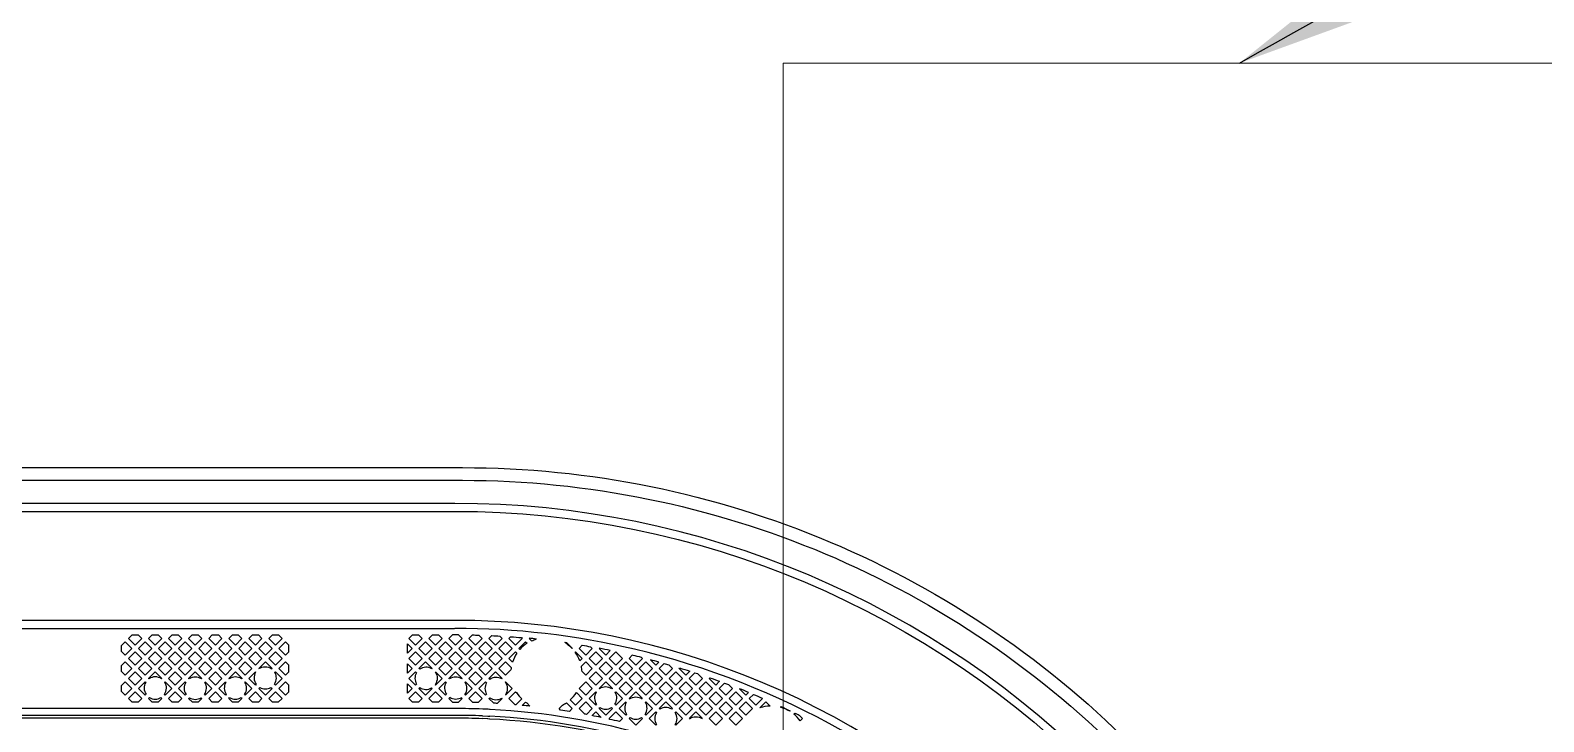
# Model space of a CAD drawing. Extents: x 3664 to 3837, y -413 to -292.
# Drawn here: x 3764.12 to 3788.28, y -324.6 to -313.57 of the extents above; entities that cross this region are included whole.
import ezdxf

# ---------------------------------------------------------------- set-up
doc = ezdxf.new("R2010")
doc.units = 0
doc.layers.add('gbr-dxf_layer0', color=7, linetype='Continuous')
doc.layers.add('gbr-outline-dxf_layer1', color=2, linetype='Continuous')
doc.layers.add('備註', color=1, linetype='Continuous', lineweight=9)
doc.styles.get("Standard").update_dxf_attribs({"font": 'PMingLiU.ttf'})
doc.dimstyles.get("Standard").update_dxf_attribs({"dimtxt": 1, "dimasz": 0.5, "dimexe": 0.18, "dimexo": 0.0625, "dimgap": 0.09, "dimtad": 0, "dimzin": 0, "dimdsep": 46, "dimtxsty": 'Standard', "dimcen": 0.09, "dimadec": 0, "dimazin": 0, "dimtfac": 1, "dimtdec": 4, "dimtofl": 0, "dimtmove": 0, "dimatfit": 3, "dimfxl": 1, "dimtolj": 1, "dimtzin": 0, "dimarcsym": 0})

msp = doc.modelspace()

# ---------------------------------------------------------------- linework, layer by layer
at = {"layer": 'gbr-dxf_layer0'}
for p, q in [((3770.141, -323.505), (3770.141, -323.357)), ((3771.819, -323.648), (3771.761, -323.591)), ((3770.141, -323.825), (3770.141, -323.676)), ((3770.141, -324.144), (3770.141, -323.996)), ((3771.425, -324.403), (3771.346, -324.4)), ((3771.448, -324.404), (3771.427, -324.403)), ((3771.461, -324.405), (3771.45, -324.405))]:
    msp.add_line(p, q, dxfattribs=at)
at = {"layer": 'gbr-dxf_layer0', "color": 1}
for p, q in [((3770.894, -324.543), (3743.196, -324.543)), ((3743.197, -324.498), (3770.895, -324.498)), ((3771.42, -324.556), (3771.338, -324.552)), ((3771.339, -324.507), (3771.423, -324.511)), ((3771.452, -324.558), (3771.421, -324.556)), ((3771.424, -324.511), (3771.456, -324.513))]:
    msp.add_line(p, q, dxfattribs=at)
at = {"layer": 'gbr-dxf_layer0', "linetype": 'Continuous'}
for points in [[(3739.213, -329.411), (3739.213, -321.546, -0.414216), (3740.01, -320.749), (3771.018, -320.749, -0.202307), (3781.688, -325.251, 0.202311), (3782.908, -325.766), (3788.408, -325.766, 0.202315), (3789.628, -325.251, -0.202307), (3800.298, -320.749), (3821.83, -320.749, -0.414217), (3822.626, -321.546), (3822.626, -324.478)], [(3789.224, -325.907, -0.11836), (3788.284, -326.133), (3782.784, -326.133, -0.202298), (3781.301, -325.507, 0.202302), (3770.894, -321.117), (3739.883, -321.117, -0.1755), (3739.771, -321.164), (3739.613, -321.322, -0.021764), (3739.613, -321.337, -0.125832), (3739.592, -321.423), (3739.592, -322.167, -0.355796), (3739.552, -322.216)], [(3739.719, -322.115), (3739.719, -321.548, -0.377394), (3739.986, -321.244), (3770.894, -321.244, -0.202308), (3781.209, -325.596, 0.202304), (3782.784, -326.261), (3788.284, -326.261, 0.118898), (3789.286, -326.019, 0.264777), (3789.524, -325.877, 0.049743), (3789.858, -325.596, -0.012228), (3790.362, -325.104, 0.308379), (3790.595, -324.892, -0.021115), (3791.536, -324.122, 0.268033), (3791.762, -323.956, -0.026221), (3793.032, -323.14, 0.214143), (3793.232, -323.028, -0.03315), (3794.961, -322.221, 0.130853), (3795.095, -322.17, -0.090345), (3800.174, -321.244), (3821.478, -321.244)], [(3820.193, -322.147), (3820.193, -322.744, -0.414254), (3820.143, -322.794), (3819.781, -322.794), (3819.781, -322.842), (3819.453, -322.842), (3819.453, -322.794), (3819.418, -322.794, 0.064068), (3819.205, -322.822, 0.013699), (3819.053, -322.866, 0.036904), (3819.019, -322.863, 0.080213), (3818.947, -322.875, 0.02431), (3818.686, -322.984), (3800.174, -322.984, 0.202298), (3791.105, -326.81, -0.202305), (3788.284, -328), (3782.784, -328, -0.202305), (3779.963, -326.81, 0.202298), (3770.894, -322.984), (3742.709, -322.984)], [(3741.588, -323.057), (3741.854, -323.057), (3742.121, -323.057), (3742.377, -323.057, -0.206185), (3742.442, -323.085), (3742.468, -323.111), (3770.891, -323.111)], [(3770.802, -323.271), (3770.908, -323.377), (3771.014, -323.271), (3770.956, -323.213, 0.001231), (3770.897, -323.213)], [(3772.081, -323.271), (3772.121, -323.311, -0.036609), (3772.198, -323.281)], [(3772.773, -323.431), (3772.684, -323.342, 0.000697), (3772.654, -323.338)], [(3771.761, -323.591), (3771.867, -323.485), (3771.889, -323.507, 0.06978), (3771.819, -323.648)], [(3773.679, -323.591), (3773.785, -323.697), (3773.891, -323.591), (3773.877, -323.576, 0.002784), (3773.743, -323.544)], [(3767.769, -323.754, -0.150516), (3767.869, -323.723, -0.155451), (3767.972, -323.756), (3767.977, -323.751), (3767.871, -323.645), (3767.765, -323.751)], [(3770.584, -323.809, -0.149556), (3770.615, -323.908, -0.154092), (3770.582, -324.01)], [(3774.479, -323.751), (3774.486, -323.743, -0.003423), (3774.648, -323.793)], [(3771.701, -323.97, -0.153615), (3771.734, -324.072, -0.149892), (3771.703, -324.172)], [(3774.958, -323.91), (3774.969, -323.9, -0.003355), (3775.125, -323.955)], [(3770.9, -324.289, -0.001248), (3770.955, -324.289), (3771.014, -324.23), (3771.002, -324.218, -0.136429), (3770.911, -324.244, -0.141244), (3770.816, -324.216), (3770.802, -324.23)], [(3771.971, -324.34), (3772.024, -324.287, 0.011569), (3772.045, -324.302), (3772.096, -324.353)], [(3773.68, -324.23), (3773.686, -324.237, -0.153459), (3773.788, -324.205, -0.14783), (3773.887, -324.235)], [(3771.343, -324.4, 0.009922), (3770.897, -324.391, -0.036234), (3770.889, -324.39), (3743.798, -324.39)], [(3774.643, -324.554, -0.157025), (3774.747, -324.521, -0.152563), (3774.848, -324.552)], [(3776.097, -324.37), (3776.108, -324.359, -0.003217), (3776.252, -324.427)], [(3776.252, -324.427), (3776.245, -324.434, 0.071169), (3776.097, -324.37)]]:
    msp.add_lwpolyline(points, format="xyb", dxfattribs=at)
for points in [[(3765.575, -323.479), (3765.575, -323.383), (3765.633, -323.325), (3765.739, -323.431), (3765.633, -323.537)], [(3765.687, -323.271), (3765.745, -323.213), (3765.841, -323.213), (3765.899, -323.271), (3765.793, -323.377)], [(3765.847, -323.431), (3765.953, -323.325), (3766.059, -323.431), (3765.953, -323.537)], [(3766.007, -323.271), (3766.065, -323.213), (3766.16, -323.213), (3766.219, -323.271), (3766.113, -323.377)], [(3766.167, -323.431), (3766.273, -323.325), (3766.378, -323.431), (3766.273, -323.537)], [(3766.326, -323.271), (3766.385, -323.213), (3766.48, -323.213), (3766.538, -323.271), (3766.432, -323.377)], [(3766.486, -323.431), (3766.592, -323.325), (3766.698, -323.431), (3766.592, -323.537)], [(3766.646, -323.271), (3766.704, -323.213), (3766.8, -323.213), (3766.858, -323.271), (3766.752, -323.377)], [(3766.806, -323.431), (3766.912, -323.325), (3767.018, -323.431), (3766.912, -323.537)], [(3766.966, -323.271), (3767.024, -323.213), (3767.12, -323.213), (3767.178, -323.271), (3767.072, -323.377)], [(3767.126, -323.431), (3767.232, -323.325), (3767.338, -323.431), (3767.232, -323.537)], [(3767.286, -323.271), (3767.344, -323.213), (3767.439, -323.213), (3767.497, -323.271), (3767.392, -323.377)], [(3767.445, -323.431), (3767.551, -323.325), (3767.657, -323.431), (3767.551, -323.537)], [(3767.605, -323.271), (3767.663, -323.213), (3767.759, -323.213), (3767.817, -323.271), (3767.711, -323.377)], [(3767.765, -323.431), (3767.871, -323.325), (3767.977, -323.431), (3767.871, -323.537)], [(3767.925, -323.271), (3767.983, -323.213), (3768.079, -323.213), (3768.137, -323.271), (3768.031, -323.377)], [(3768.085, -323.431), (3768.191, -323.325), (3768.238, -323.372), (3768.238, -323.49), (3768.191, -323.537)], [(3770.163, -323.271), (3770.221, -323.213), (3770.316, -323.213), (3770.375, -323.271), (3770.269, -323.377)], [(3770.323, -323.431), (3770.429, -323.325), (3770.535, -323.431), (3770.429, -323.537)], [(3770.482, -323.271), (3770.541, -323.213), (3770.636, -323.213), (3770.695, -323.271), (3770.588, -323.377)], [(3770.642, -323.431), (3770.748, -323.325), (3770.854, -323.431), (3770.748, -323.537)], [(3770.962, -323.431), (3771.068, -323.325), (3771.174, -323.431), (3771.068, -323.537)], [(3771.282, -323.431), (3771.388, -323.325), (3771.494, -323.431), (3771.388, -323.537)], [(3771.601, -323.431), (3771.707, -323.325), (3771.813, -323.431), (3771.707, -323.537)], [(3765.687, -323.591), (3765.793, -323.485), (3765.899, -323.591), (3765.793, -323.697)], [(3766.007, -323.591), (3766.113, -323.485), (3766.219, -323.591), (3766.113, -323.697)], [(3766.326, -323.591), (3766.432, -323.485), (3766.538, -323.591), (3766.432, -323.697)], [(3766.646, -323.591), (3766.752, -323.485), (3766.858, -323.591), (3766.752, -323.697)], [(3766.966, -323.591), (3767.072, -323.485), (3767.178, -323.591), (3767.072, -323.697)], [(3767.286, -323.591), (3767.392, -323.485), (3767.498, -323.591), (3767.392, -323.697)], [(3767.605, -323.591), (3767.711, -323.485), (3767.817, -323.591), (3767.711, -323.697)], [(3767.925, -323.591), (3768.031, -323.485), (3768.137, -323.591), (3768.031, -323.697)], [(3770.163, -323.591), (3770.269, -323.485), (3770.375, -323.591), (3770.269, -323.697)], [(3770.483, -323.591), (3770.588, -323.485), (3770.694, -323.591), (3770.589, -323.697)], [(3770.802, -323.591), (3770.908, -323.485), (3771.014, -323.591), (3770.908, -323.697)], [(3771.122, -323.591), (3771.228, -323.485), (3771.334, -323.591), (3771.228, -323.697)], [(3771.442, -323.591), (3771.548, -323.485), (3771.654, -323.591), (3771.548, -323.697)], [(3773.04, -323.591), (3773.146, -323.485), (3773.252, -323.591), (3773.146, -323.697)], [(3773.36, -323.591), (3773.466, -323.485), (3773.572, -323.591), (3773.466, -323.697)], [(3765.575, -323.798), (3765.575, -323.703), (3765.633, -323.645), (3765.739, -323.751), (3765.633, -323.857)], [(3765.687, -323.91), (3765.793, -323.804), (3765.899, -323.91), (3765.793, -324.016)], [(3765.847, -323.751), (3765.953, -323.645), (3766.059, -323.751), (3765.953, -323.856)], [(3766.167, -323.751), (3766.273, -323.645), (3766.379, -323.751), (3766.273, -323.857)], [(3766.326, -323.91), (3766.432, -323.804), (3766.538, -323.91), (3766.432, -324.016)], [(3766.486, -323.751), (3766.592, -323.645), (3766.698, -323.751), (3766.592, -323.857)], [(3766.806, -323.751), (3766.912, -323.645), (3767.018, -323.751), (3766.912, -323.856)], [(3766.966, -323.91), (3767.072, -323.804), (3767.178, -323.91), (3767.072, -324.016)], [(3767.126, -323.751), (3767.232, -323.645), (3767.338, -323.751), (3767.232, -323.857)], [(3767.445, -323.751), (3767.551, -323.645), (3767.657, -323.751), (3767.551, -323.857)], [(3768.085, -323.751), (3768.191, -323.645), (3768.238, -323.692), (3768.238, -323.809), (3768.191, -323.857)], [(3770.642, -323.751), (3770.748, -323.645), (3770.854, -323.751), (3770.748, -323.856)], [(3770.962, -323.751), (3771.068, -323.645), (3771.174, -323.751), (3771.068, -323.857)], [(3771.122, -323.91), (3771.228, -323.804), (3771.334, -323.91), (3771.228, -324.016)], [(3771.282, -323.751), (3771.388, -323.645), (3771.494, -323.751), (3771.388, -323.856)], [(3773.04, -323.91), (3773.146, -323.804), (3773.252, -323.91), (3773.146, -324.016)], [(3773.2, -323.751), (3773.306, -323.645), (3773.412, -323.751), (3773.306, -323.856)], [(3773.36, -323.91), (3773.466, -323.804), (3773.572, -323.91), (3773.466, -324.016)], [(3773.52, -323.751), (3773.626, -323.645), (3773.732, -323.751), (3773.626, -323.857)], [(3773.679, -323.91), (3773.785, -323.804), (3773.891, -323.91), (3773.785, -324.016)], [(3773.839, -323.751), (3773.945, -323.645), (3774.051, -323.751), (3773.945, -323.857)], [(3773.999, -323.91), (3774.105, -323.804), (3774.211, -323.91), (3774.105, -324.016)], [(3774.319, -323.91), (3774.425, -323.804), (3774.531, -323.91), (3774.425, -324.016)], [(3765.575, -324.118), (3765.575, -324.022), (3765.633, -323.964), (3765.739, -324.07), (3765.633, -324.176)], [(3768.085, -324.07), (3768.191, -323.964), (3768.238, -324.012), (3768.238, -324.129), (3768.191, -324.176)], [(3772.88, -324.07), (3772.986, -323.964), (3773.092, -324.07), (3772.986, -324.176)], [(3773.52, -324.07), (3773.626, -323.964), (3773.732, -324.07), (3773.626, -324.176)], [(3773.839, -324.07), (3773.945, -323.964), (3774.051, -324.07), (3773.945, -324.176)], [(3774.159, -324.07), (3774.265, -323.964), (3774.371, -324.07), (3774.265, -324.176)], [(3774.479, -324.07), (3774.585, -323.964), (3774.691, -324.07), (3774.585, -324.176)], [(3774.798, -324.07), (3774.904, -323.964), (3775.01, -324.07), (3774.904, -324.176)], [(3765.687, -324.23), (3765.793, -324.124), (3765.899, -324.23), (3765.84, -324.289), (3765.745, -324.289)], [(3766.326, -324.23), (3766.432, -324.124), (3766.538, -324.23), (3766.48, -324.289), (3766.385, -324.289)], [(3766.966, -324.23), (3767.072, -324.124), (3767.178, -324.23), (3767.119, -324.289), (3767.024, -324.289)], [(3767.605, -324.23), (3767.711, -324.124), (3767.817, -324.23), (3767.759, -324.289), (3767.664, -324.289)], [(3767.925, -324.23), (3768.031, -324.124), (3768.137, -324.23), (3768.078, -324.289), (3767.984, -324.289)], [(3770.163, -324.23), (3770.269, -324.124), (3770.375, -324.23), (3770.316, -324.289), (3770.221, -324.289)], [(3770.482, -324.23), (3770.588, -324.124), (3770.694, -324.23), (3770.636, -324.289), (3770.541, -324.289)], [(3773.999, -324.23), (3774.105, -324.124), (3774.211, -324.23), (3774.105, -324.336)], [(3774.319, -324.23), (3774.425, -324.124), (3774.531, -324.23), (3774.425, -324.336)], [(3774.479, -324.39), (3774.585, -324.284), (3774.691, -324.39), (3774.585, -324.496)], [(3774.639, -324.23), (3774.744, -324.124), (3774.85, -324.23), (3774.745, -324.336)], [(3774.798, -324.39), (3774.904, -324.284), (3775.01, -324.39), (3774.904, -324.496)], [(3774.958, -324.23), (3775.064, -324.124), (3775.17, -324.23), (3775.064, -324.336)], [(3775.118, -324.39), (3775.224, -324.284), (3775.33, -324.39), (3775.224, -324.496)], [(3775.278, -324.23), (3775.384, -324.124), (3775.49, -324.23), (3775.384, -324.336)], [(3775.438, -324.39), (3775.544, -324.284), (3775.65, -324.39), (3775.544, -324.496)], [(3774.958, -324.55), (3775.064, -324.444), (3775.17, -324.55), (3775.064, -324.656)], [(3775.278, -324.55), (3775.384, -324.444), (3775.49, -324.55), (3775.384, -324.656)]]:
    msp.add_lwpolyline(points, close=True, dxfattribs=at)
for points in [[(3770.141, -323.357), (3770.215, -323.431), (3770.141, -323.505)], [(3770.894, -323.213), (3770.86, -323.213), (3770.802, -323.271)], [(3772.819, -323.492), (3772.826, -323.485), (3772.932, -323.591), (3772.893, -323.63)], [(3773.2, -323.431), (3773.306, -323.537), (3773.379, -323.464)], [(3773.741, -323.543), (3773.73, -323.54), (3773.679, -323.591)], [(3770.141, -323.676), (3770.215, -323.751), (3770.141, -323.825)], [(3770.582, -324.01), (3770.588, -324.016), (3770.694, -323.91), (3770.589, -323.804)], [(3774.154, -323.648), (3774.105, -323.697), (3774.021, -323.612)], [(3774.648, -323.793), (3774.585, -323.857), (3774.479, -323.751)], [(3770.141, -323.996), (3770.215, -324.07), (3770.141, -324.144)], [(3771.707, -324.176), (3771.813, -324.07), (3771.707, -323.964), (3771.701, -323.97)], [(3775.125, -323.955), (3775.064, -324.016), (3774.958, -323.91)], [(3775.587, -324.133), (3775.544, -324.176), (3775.442, -324.075)], [(3770.802, -324.23), (3770.861, -324.289), (3770.895, -324.289)], [(3773.891, -324.23), (3773.785, -324.124), (3773.68, -324.23)], [(3775.768, -324.38), (3775.863, -324.284), (3775.93, -324.351)], [(3773.087, -324.503), (3773.146, -324.444), (3773.235, -324.533)], [(3774.851, -324.55), (3774.745, -324.444), (3774.639, -324.55)]]:
    msp.add_lwpolyline(points, dxfattribs=at)
for points in [[(3771.122, -323.271), (3771.177, -323.216, -0.002123), (3771.281, -323.219), (3771.334, -323.271), (3771.228, -323.377)], [(3771.442, -323.271), (3771.486, -323.227, -0.00264), (3771.616, -323.234), (3771.653, -323.271), (3771.548, -323.377)], [(3771.761, -323.271), (3771.788, -323.245, -0.003508), (3771.961, -323.259), (3771.973, -323.271), (3771.867, -323.377)], [(3771.921, -323.431), (3772.027, -323.325), (3772.051, -323.349, 0.066401), (3771.936, -323.446)], [(3772.88, -323.431), (3772.931, -323.381, -0.002758), (3773.065, -323.404), (3773.092, -323.431), (3772.986, -323.537)], [(3766.007, -323.91), (3766.113, -323.804), (3766.219, -323.91), (3766.213, -323.916, 0.308534), (3766.013, -323.916)], [(3766.646, -323.91), (3766.752, -323.804), (3766.858, -323.91), (3766.85, -323.919, 0.29942), (3766.654, -323.919)], [(3767.285, -323.91), (3767.392, -323.804), (3767.498, -323.91), (3767.492, -323.916, 0.308192), (3767.292, -323.917)], [(3767.605, -323.91), (3767.711, -323.804), (3767.716, -323.809, 0.297885), (3767.724, -324.004), (3767.711, -324.016)], [(3768.016, -324.001, 0.287313), (3768.023, -323.812), (3768.031, -323.804), (3768.137, -323.91), (3768.031, -324.016)], [(3770.163, -323.91), (3770.269, -323.804), (3770.283, -323.819, 0.274582), (3770.285, -324), (3770.269, -324.016)], [(3770.323, -323.751), (3770.429, -323.645), (3770.535, -323.751), (3770.529, -323.756, 0.297467), (3770.335, -323.763)], [(3770.802, -323.91), (3770.908, -323.804), (3771.014, -323.91), (3771.008, -323.917, 0.302287), (3770.811, -323.919)], [(3771.442, -323.91), (3771.548, -323.804), (3771.653, -323.91), (3771.645, -323.918, 0.288636), (3771.456, -323.925)], [(3771.601, -323.751), (3771.707, -323.645), (3771.798, -323.735, 0.016227), (3771.793, -323.771), (3771.707, -323.857)], [(3772.917, -323.714), (3772.986, -323.645), (3773.092, -323.751), (3772.986, -323.857), (3772.928, -323.798, 0.037297)], [(3774.159, -323.751), (3774.239, -323.671, -0.001572), (3774.312, -323.692), (3774.371, -323.751), (3774.265, -323.856)], [(3774.639, -323.91), (3774.73, -323.819, -0.000977), (3774.773, -323.834), (3774.85, -323.91), (3774.744, -324.016)], [(3765.847, -324.07), (3765.953, -323.964), (3765.96, -323.972, 0.291961), (3765.966, -324.163), (3765.953, -324.176)], [(3766.26, -324.163, 0.293312), (3766.265, -323.971), (3766.273, -323.964), (3766.379, -324.07), (3766.273, -324.176)], [(3766.486, -324.07), (3766.592, -323.964), (3766.601, -323.973, 0.292683), (3766.604, -324.165), (3766.592, -324.176)], [(3766.901, -324.165, 0.292677), (3766.903, -323.973), (3766.912, -323.964), (3767.018, -324.07), (3766.912, -324.176)], [(3767.126, -324.07), (3767.232, -323.964), (3767.24, -323.973, 0.289504), (3767.245, -324.163), (3767.232, -324.176)], [(3767.539, -324.164, 0.295791), (3767.545, -323.971), (3767.551, -323.964), (3767.657, -324.07), (3767.551, -324.176)], [(3767.765, -324.07), (3767.78, -324.055, 0.272164), (3767.96, -324.053), (3767.977, -324.07), (3767.871, -324.176)], [(3770.323, -324.07), (3770.337, -324.056, 0.287831), (3770.526, -324.062), (3770.535, -324.07), (3770.429, -324.176)], [(3770.642, -324.07), (3770.748, -323.964), (3770.758, -323.974, 0.287555), (3770.762, -324.163), (3770.748, -324.176)], [(3771.058, -324.166, 0.297782), (3771.061, -323.971), (3771.068, -323.964), (3771.174, -324.07), (3771.068, -324.176)], [(3771.282, -324.07), (3771.388, -323.964), (3771.404, -323.98, 0.274793), (3771.402, -324.162), (3771.388, -324.176)], [(3773.2, -324.07), (3773.306, -323.964), (3773.412, -324.07), (3773.405, -324.077, 0.306342), (3773.206, -324.076)], [(3775.118, -324.07), (3775.204, -323.984, -0.001381), (3775.267, -324.007), (3775.33, -324.07), (3775.224, -324.176)], [(3766.007, -324.23), (3766.021, -324.215, 0.276876), (3766.204, -324.216), (3766.219, -324.23), (3766.16, -324.289), (3766.065, -324.289)], [(3766.646, -324.23), (3766.658, -324.218, 0.285964), (3766.846, -324.218), (3766.858, -324.23), (3766.8, -324.289), (3766.705, -324.289)], [(3767.286, -324.23), (3767.3, -324.215, 0.277215), (3767.484, -324.216), (3767.497, -324.23), (3767.439, -324.289), (3767.344, -324.289)], [(3771.122, -324.23), (3771.228, -324.124), (3771.334, -324.23), (3771.269, -324.295, 0.001881), (3771.185, -324.293)], [(3771.442, -324.23), (3771.454, -324.218, 0.296614), (3771.648, -324.224), (3771.654, -324.23), (3771.574, -324.309, 0.001292), (3771.517, -324.306)], [(3771.761, -324.23), (3771.867, -324.124), (3771.884, -324.141, 0.05558), (3771.965, -324.238), (3771.872, -324.331), (3771.862, -324.33)], [(3772.56, -324.39), (3772.614, -324.336, 0.033675), (3772.68, -324.298), (3772.772, -324.39), (3772.725, -324.438, 0.0031), (3772.586, -324.416)], [(3772.74, -324.25, 0.066354), (3772.838, -324.136), (3772.932, -324.23), (3772.826, -324.336)], [(3772.88, -324.39), (3772.986, -324.284), (3773.092, -324.39), (3772.997, -324.485, 0.000673), (3772.971, -324.481)], [(3773.04, -324.23), (3773.146, -324.124), (3773.153, -324.131, 0.294721), (3773.158, -324.324), (3773.146, -324.336)], [(3773.453, -324.323, 0.290577), (3773.457, -324.132), (3773.466, -324.124), (3773.572, -324.23), (3773.466, -324.336)], [(3773.52, -324.39), (3773.626, -324.284), (3773.635, -324.293, 0.286634), (3773.64, -324.481), (3773.626, -324.496)], [(3773.934, -324.485, 0.298641), (3773.94, -324.29), (3773.945, -324.284), (3774.051, -324.39), (3773.945, -324.496)], [(3774.159, -324.39), (3774.265, -324.284), (3774.371, -324.39), (3774.36, -324.4, 0.288567), (3774.171, -324.402)], [(3775.598, -324.23), (3775.664, -324.164, -0.003042), (3775.802, -324.223), (3775.81, -324.23), (3775.704, -324.336)], [(3773.2, -324.39), (3773.213, -324.376, 0.279058), (3773.398, -324.376), (3773.412, -324.39), (3773.306, -324.496)], [(3773.36, -324.55), (3773.466, -324.444), (3773.572, -324.55), (3773.524, -324.598, 0.003421), (3773.373, -324.563)], [(3773.679, -324.55), (3773.695, -324.534, 0.277143), (3773.878, -324.536), (3773.891, -324.55), (3773.785, -324.656)], [(3773.999, -324.55), (3774.105, -324.444), (3774.117, -324.456, 0.287808), (3774.116, -324.645), (3774.105, -324.656)], [(3774.415, -324.453), (3774.425, -324.444), (3774.531, -324.55), (3774.425, -324.656), (3774.417, -324.648, 0.143676), (3774.445, -324.552, 0.147577)], [(3776.308, -324.479), (3776.325, -324.462, -0.001613), (3776.396, -324.496), (3776.449, -324.55), (3776.411, -324.588, 0.066188)]]:
    msp.add_lwpolyline(points, format="xyb", close=True, dxfattribs=at)
at = {"layer": 'gbr-dxf_layer0'}
for centre, radius, start, end in [((3770.894, -335.646), 12.535, 76.7519, 89.9984), ((3770.894, -335.646), 12.433, 83.9774, 84.5141), ((3772.359, -323.827), 0.569, 43.794, 59.0226), ((3772.359, -323.827), 0.569, 20.2883, 36.0867), ((3770.894, -335.646), 12.433, 78.468, 79.3001), ((3770.893, -335.646), 12.535, 44.2502, 76.7423), ((3770.893, -335.646), 12.433, 74.7952, 75.4297), ((3770.893, -335.646), 12.433, 67.8194, 68.5397), ((3770.893, -335.646), 11.255, 60.4951, 87.0959), ((3770.893, -335.646), 11.357, 83.9212, 84.5551), ((3770.893, -335.646), 11.357, 78.0986, 78.8619), ((3775.948, -324.92), 0.569, 91.8403, 108.5242)]:
    msp.add_arc(centre, radius, start, end, dxfattribs=at)
at = {"layer": 'gbr-dxf_layer0', "color": 1}
for centre, radius, start, end in [((3770.886, -335.646), 11.102, 87.6761, 89.9569), ((3770.886, -335.646), 11.147, 87.6855, 89.9515), ((3770.893, -335.646), 11.102, 60.4855, 87.1071), ((3770.893, -335.646), 11.147, 60.4793, 87.1017)]:
    msp.add_arc(centre, radius, start, end, dxfattribs=at)
at = {"layer": 'gbr-outline-dxf_layer1', "linetype": 'Continuous'}
msp.add_lwpolyline([(3739.01, -333.146), (3739.01, -321.546, -0.414215), (3740.01, -320.546), (3771.018, -320.546, -0.202312), (3781.834, -325.109, 0.202309), (3782.908, -325.562), (3788.408, -325.562, 0.202214), (3789.482, -325.109, -0.202322), (3800.299, -320.546), (3821.83, -320.546, -0.414215), (3822.83, -321.546), (3822.83, -333.146, -0.414215), (3821.83, -334.146), (3800.713, -334.146, 0.196009), (3798.965, -334.859, -0.196007), (3788.408, -339.162), (3782.908, -339.162, -0.196007), (3772.351, -334.859, 0.196013), (3770.603, -334.146), (3740.01, -334.146, -0.414215)], format="xyb", close=True, dxfattribs=at)
at = {"layer": '備註', "color": 1, "linetype": 'Continuous'}
msp.add_lwpolyline([(3776.137, -314.093), (3790.714, -314.093), (3790.714, -340.974), (3776.137, -340.974)], close=True, dxfattribs=at)
msp.add_lwpolyline([(3776.137, -314.093), (3790.714, -314.093), (3790.714, -340.974), (3776.137, -340.974)], close=True, dxfattribs=at)

# ---------------------------------------------------------------- leaders
at = {"layer": '備註', "color": 1, "linetype": 'Continuous', "path_type": 1}
msp.add_leader([(3783.425, -314.093), (3792.678, -308.896)], dimstyle='Standard', override={"dimasz": 2, "dimgap": 0.09, "dimtad": 0, "dimdec": 3}, dxfattribs=at)

doc.saveas('drawing.dxf')
